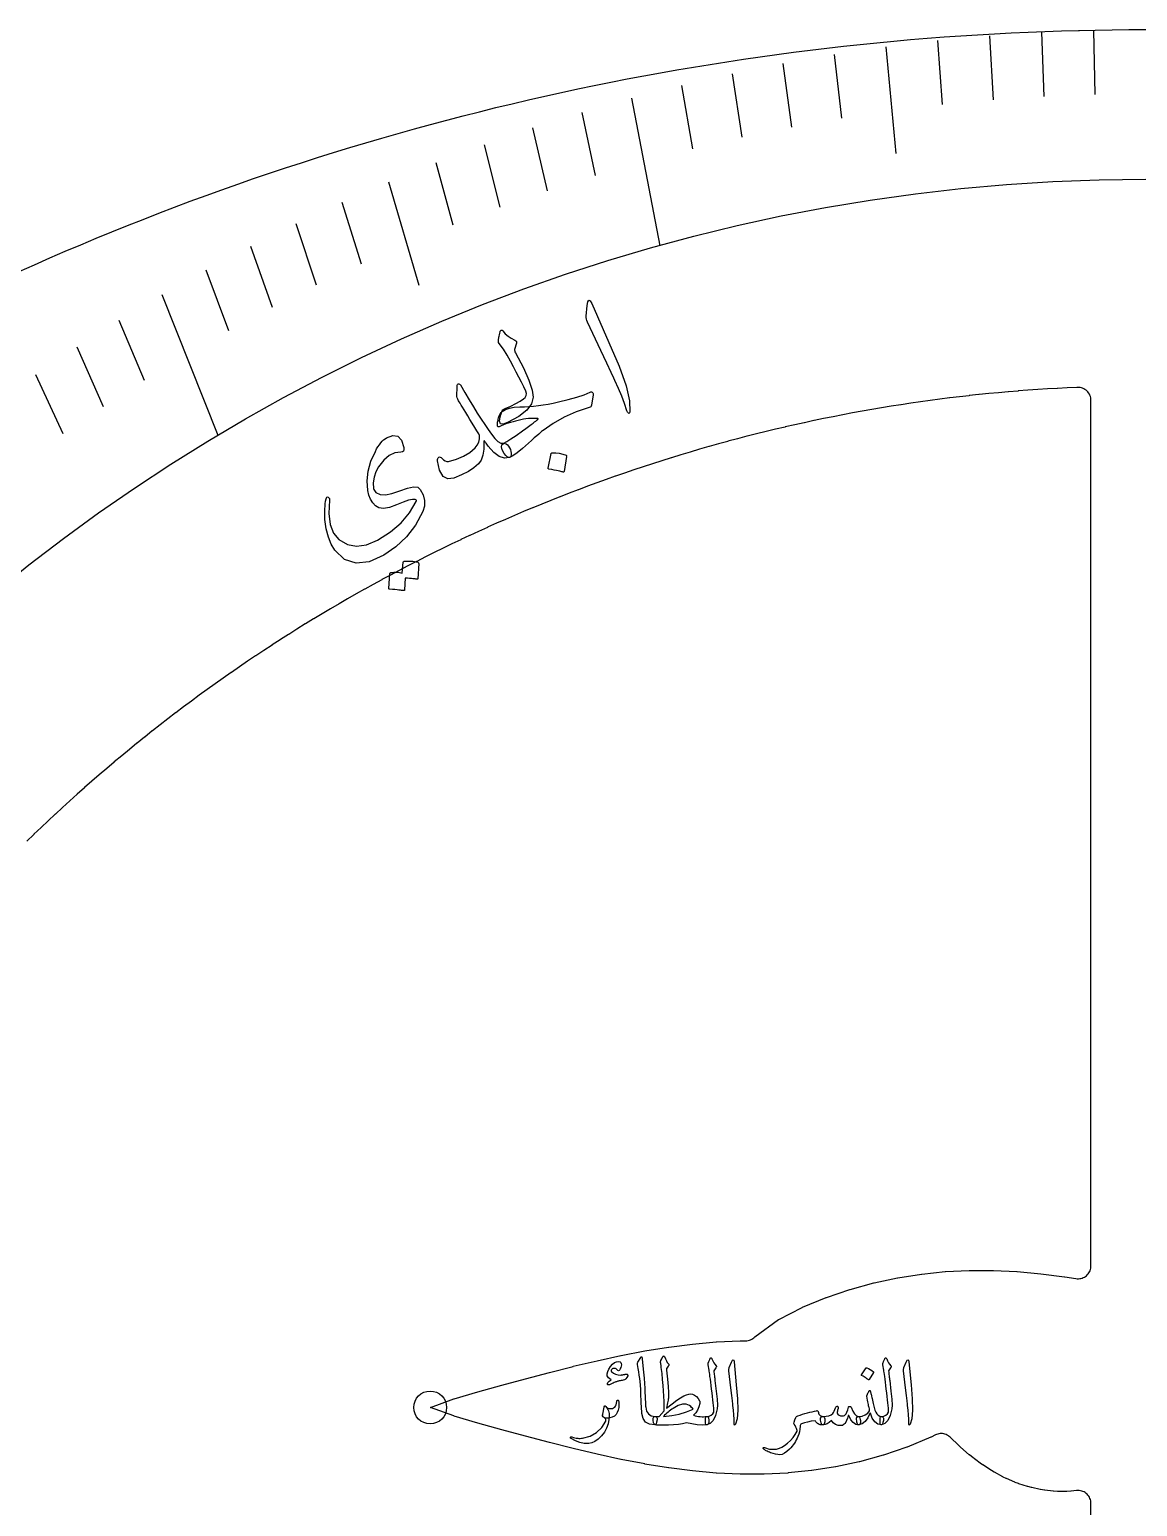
# Model space of a CAD drawing. Header units: millimetres. Extents: x -53 to 53, y -53 to 53.
# Drawn here: x -21.61 to -0.16, y 24.49 to 53.1 of the extents above; entities that cross this region are included whole.
import ezdxf

# ---------------------------------------------------------------- set-up
doc = ezdxf.new("R2010")
doc.units = ezdxf.units.MM
for name, color, linetype in [('CUT_INNER', 6, 'Continuous'), ('CUT_OUTER', 1, 'Continuous'), ('ENGRAVE', 7, 'Continuous'), ('ENGRAVE_FINE', 8, 'Continuous'), ('TEXT', 5, 'Continuous')]:
    doc.layers.add(name, color=color, linetype=linetype)

msp = doc.modelspace()

# ---------------------------------------------------------------- linework, layer by layer
at = {"layer": 'CUT_INNER'}
msp.add_lwpolyline([(-1.062, 17.1817), (-1.062, 24.5509), (-1.0632, 24.5756), (-1.0669, 24.6), (-1.0729, 24.6239), (-1.0812, 24.6471), (-1.0919, 24.6694), (-1.1046, 24.6905), (-1.1194, 24.7103), (-1.136, 24.7285), (-1.1544, 24.745), (-1.1743, 24.7596), (-1.1955, 24.7721), (-1.2179, 24.7825), (-1.2412, 24.7907), (-1.2652, 24.7965), (-1.2896, 24.7999), (-1.3143, 24.8009), (-1.3389, 24.7995), (-1.444, 24.7881), (-1.4508, 24.7876), (-1.5297, 24.7833), (-1.5364, 24.7831), (-1.7, 24.7831), (-1.7067, 24.7833), (-1.7857, 24.7876), (-1.7924, 24.7881), (-1.9561, 24.8058), (-1.9626, 24.8067), (-2.0389, 24.819), (-2.0453, 24.8202), (-2.2094, 24.8557), (-2.2155, 24.8572), (-2.2869, 24.8765), (-2.2929, 24.8783), (-2.4574, 24.9316), (-2.463, 24.9336), (-2.5279, 24.9581), (-2.5334, 24.9603), (-2.6985, 25.0318), (-2.7035, 25.034), (-2.7612, 25.0621), (-2.766, 25.0646), (-2.9318, 25.1542), (-2.9361, 25.1566), (-2.9865, 25.1866), (-2.9908, 25.1892), (-3.1571, 25.2972), (-3.1609, 25.2997), (-3.2044, 25.3302), (-3.208, 25.3329), (-3.3749, 25.4592), (-3.3781, 25.4618), (-3.4153, 25.4919), (-3.4185, 25.4945), (-3.5859, 25.6394), (-3.5886, 25.6418), (-3.6203, 25.6709), (-3.623, 25.6734), (-3.7863, 25.8324), (-3.8042, 25.8483), (-3.8235, 25.8623), (-3.8441, 25.8744), (-3.8657, 25.8845), (-3.8882, 25.8926), (-3.9113, 25.8984), (-3.9349, 25.902), (-3.9588, 25.9033), (-3.9826, 25.9023), (-4.0063, 25.8991), (-4.0295, 25.8937), (-4.0521, 25.886), (-4.0739, 25.8762), (-4.1556, 25.8348), (-4.1644, 25.8307), (-4.6179, 25.643), (-4.6255, 25.6402), (-5.0799, 25.4856), (-5.087, 25.4834), (-5.5417, 25.3583), (-5.5486, 25.3566), (-6.0034, 25.2592), (-6.0103, 25.258), (-6.4653, 25.1869), (-6.472, 25.186), (-6.9271, 25.1401), (-6.9336, 25.1396), (-7.389, 25.1174), (-7.3952, 25.1173), (-7.8509, 25.1176), (-7.8567, 25.1178), (-8.3129, 25.1391), (-8.3182, 25.1395), (-8.7749, 25.1803), (-8.7797, 25.1808), (-9.237, 25.2391), (-9.2411, 25.2397), (-9.699, 25.3138), (-9.7025, 25.3144), (-10.161, 25.4021), (-10.164, 25.4027), (-10.6231, 25.5021), (-10.6254, 25.5026), (-11.0851, 25.6115), (-11.0869, 25.612), (-11.5471, 25.7284), (-11.5484, 25.7288), (-12.0085, 25.8507), (-12.4704, 25.9773), (-12.9323, 26.1073), (-12.9336, 26.1077), (-13.3911, 26.2417), (-13.3982, 26.244), (-13.8504, 26.4065), (-13.8556, 26.4087), (-13.8504, 26.4109), (-13.3982, 26.5734), (-13.3911, 26.5757), (-12.9336, 26.7097), (-12.9323, 26.7101), (-12.4721, 26.8397), (-12.0105, 26.9662), (-11.5484, 27.0887), (-11.5471, 27.089), (-11.0869, 27.2054), (-11.0851, 27.2059), (-10.6254, 27.3148), (-10.6231, 27.3153), (-10.164, 27.4147), (-10.161, 27.4153), (-9.7025, 27.503), (-9.699, 27.5036), (-9.2411, 27.5777), (-9.237, 27.5783), (-8.7797, 27.6366), (-8.7749, 27.6372), (-8.3182, 27.6779), (-8.3129, 27.6783), (-7.8567, 27.6996), (-7.8509, 27.6998), (-7.7471, 27.6998), (-7.7226, 27.7011), (-7.6984, 27.7047), (-7.6746, 27.7106), (-7.6516, 27.7189), (-7.6295, 27.7293), (-7.6084, 27.7419), (-7.5888, 27.7565), (-7.5739, 27.77), (-7.5674, 27.7752), (-7.1148, 28.1102), (-7.1105, 28.1132), (-7.106, 28.1157), (-6.6532, 28.3455), (-6.6444, 28.3496), (-6.1909, 28.5372), (-6.1834, 28.5401), (-5.7289, 28.6947), (-5.7218, 28.6969), (-5.2671, 28.822), (-5.2602, 28.8237), (-4.8054, 28.9211), (-4.7985, 28.9223), (-4.3436, 28.9934), (-4.3368, 28.9942), (-3.8817, 29.0402), (-3.8752, 29.0407), (-3.4198, 29.0629), (-3.4136, 29.063), (-2.9579, 29.0626), (-2.9521, 29.0625), (-2.4959, 29.0411), (-2.4906, 29.0408), (-2.0339, 29), (-2.0292, 28.9995), (-1.5718, 28.9412), (-1.5677, 28.9406), (-1.3519, 28.9057), (-1.328, 28.903), (-1.304, 28.9026), (-1.28, 28.9045), (-1.2564, 28.9087), (-1.2332, 28.9152), (-1.2108, 28.9239), (-1.1893, 28.9346), (-1.169, 28.9474), (-1.1499, 28.9621), (-1.1324, 28.9786), (-1.1165, 28.9966), (-1.1025, 29.0161), (-1.0904, 29.0368), (-1.0803, 29.0587), (-1.0723, 29.0813), (-1.0666, 29.1047), (-1.0632, 29.1285), (-1.062, 29.1525), (-1.062, 45.919), (-1.0633, 45.9441), (-1.067, 45.969), (-1.0733, 45.9933), (-1.082, 46.017), (-1.093, 46.0396), (-1.1062, 46.061), (-1.1215, 46.0809), (-1.1388, 46.0993), (-1.1578, 46.1158), (-1.1783, 46.1303), (-1.2002, 46.1426), (-1.2233, 46.1527), (-1.2472, 46.1605), (-1.2718, 46.1657), (-1.2968, 46.1685), (-1.322, 46.1688), (-1.3313, 46.1684), (-1.3329, 46.1684), (-1.5215, 46.1597), (-1.523, 46.1596), (-1.7116, 46.1497), (-1.7131, 46.1497), (-1.9016, 46.1387), (-1.9031, 46.1386), (-2.0916, 46.1264), (-2.0931, 46.1263), (-2.2815, 46.113), (-2.283, 46.1129), (-2.4713, 46.0984), (-2.4728, 46.0983), (-2.661, 46.0827), (-2.6625, 46.0825), (-2.8506, 46.0658), (-2.8521, 46.0656), (-3.0401, 46.0477), (-3.0416, 46.0475), (-3.2294, 46.0285), (-3.231, 46.0283), (-3.4187, 46.0081), (-3.4202, 46.0079), (-3.6078, 45.9865), (-3.6094, 45.9863), (-3.7968, 45.9638), (-3.7983, 45.9636), (-3.9857, 45.9399), (-3.9872, 45.9397), (-4.1744, 45.9149), (-4.1759, 45.9147), (-4.3629, 45.8887), (-4.3644, 45.8885), (-4.5513, 45.8613), (-4.5528, 45.8611), (-4.7395, 45.8328), (-4.741, 45.8326), (-4.9276, 45.8032), (-4.9291, 45.8029), (-5.1154, 45.7724), (-5.1169, 45.7721), (-5.3031, 45.7404), (-5.3046, 45.7401), (-5.4905, 45.7073), (-5.492, 45.707), (-5.6778, 45.673), (-5.6793, 45.6727), (-5.8648, 45.6376), (-5.8663, 45.6373), (-6.0516, 45.601), (-6.0531, 45.6007), (-6.2382, 45.5633), (-6.2397, 45.563), (-6.4245, 45.5245), (-6.426, 45.5242), (-6.6106, 45.4845), (-6.6121, 45.4842), (-6.7965, 45.4434), (-6.798, 45.443), (-6.9821, 45.4011), (-6.9836, 45.4007), (-7.1674, 45.3577), (-7.1689, 45.3573), (-7.3525, 45.3131), (-7.354, 45.3128), (-7.5373, 45.2675), (-7.5388, 45.2671), (-7.7218, 45.2206), (-7.7233, 45.2203), (-7.906, 45.1727), (-7.9075, 45.1723), (-8.09, 45.1236), (-8.0914, 45.1232), (-8.2736, 45.0734), (-8.2751, 45.073), (-8.4569, 45.0221), (-8.4584, 45.0217), (-8.6399, 44.9696), (-8.6413, 44.9692), (-8.8225, 44.9161), (-8.824, 44.9156), (-9.0049, 44.8614), (-9.0063, 44.8609), (-9.1869, 44.8056), (-9.1883, 44.8051), (-9.3685, 44.7486), (-9.37, 44.7482), (-9.5498, 44.6906), (-9.5513, 44.6901), (-9.7307, 44.6314), (-9.7322, 44.631), (-9.9113, 44.5712), (-9.9127, 44.5707), (-10.0915, 44.5098), (-10.0929, 44.5093), (-10.2713, 44.4473), (-10.2727, 44.4468), (-10.4507, 44.3838), (-10.4522, 44.3832), (-10.6298, 44.3191), (-10.6312, 44.3186), (-10.8084, 44.2533), (-10.8098, 44.2528), (-10.9866, 44.1864), (-10.9881, 44.1859), (-11.1644, 44.1185), (-11.1659, 44.1179), (-11.3418, 44.0494), (-11.3432, 44.0489), (-11.5188, 43.9793), (-11.5202, 43.9787), (-11.6953, 43.9081), (-11.6967, 43.9075), (-11.8714, 43.8358), (-11.8728, 43.8352), (-12.0471, 43.7624), (-12.0485, 43.7618), (-12.2222, 43.6879), (-12.2237, 43.6873), (-12.397, 43.6124), (-12.3984, 43.6118), (-12.5712, 43.5358), (-12.5726, 43.5352), (-12.745, 43.4581), (-12.7464, 43.4575), (-12.9183, 43.3794), (-12.9197, 43.3788), (-13.0912, 43.2996), (-13.0926, 43.299), (-13.2635, 43.2188), (-13.2649, 43.2181), (-13.4353, 43.1368), (-13.4367, 43.1362), (-13.6066, 43.0539), (-13.608, 43.0532), (-13.7775, 42.9699), (-13.7788, 42.9692), (-13.9478, 42.8848), (-13.9491, 42.8841), (-14.1175, 42.7987), (-14.1189, 42.798), (-14.2868, 42.7116), (-14.2881, 42.7109), (-14.4555, 42.6234), (-14.4568, 42.6227), (-14.6236, 42.5342), (-14.625, 42.5334), (-14.7912, 42.4439), (-14.7926, 42.4432), (-14.9583, 42.3526), (-14.9596, 42.3519), (-15.1248, 42.2604), (-15.1261, 42.2596), (-15.2907, 42.167), (-15.292, 42.1663), (-15.456, 42.0727), (-15.4573, 42.0719), (-15.6208, 41.9774), (-15.6221, 41.9766), (-15.7849, 41.881), (-15.7863, 41.8802), (-15.9485, 41.7837), (-15.9498, 41.7829), (-16.1115, 41.6853), (-16.1128, 41.6845), (-16.2739, 41.5859), (-16.2752, 41.5851), (-16.4356, 41.4856), (-16.4369, 41.4848), (-16.5968, 41.3842), (-16.5981, 41.3834), (-16.7573, 41.2819), (-16.7586, 41.2811), (-16.9172, 41.1786), (-16.9184, 41.1778), (-17.0764, 41.0743), (-17.0777, 41.0735), (-17.235, 40.969), (-17.2363, 40.9682), (-17.393, 40.8628), (-17.3942, 40.862), (-17.5503, 40.7556), (-17.5515, 40.7547), (-17.7069, 40.6474), (-17.7082, 40.6466), (-17.8629, 40.5383), (-17.8641, 40.5374), (-18.0182, 40.4282), (-18.0194, 40.4273), (-18.1728, 40.3172), (-18.174, 40.3163), (-18.3267, 40.2052), (-18.328, 40.2043), (-18.48, 40.0923), (-18.4812, 40.0914), (-18.6325, 39.9784), (-18.6337, 39.9775), (-18.7844, 39.8636), (-18.7856, 39.8627), (-18.9355, 39.7479), (-18.9367, 39.747), (-19.0859, 39.6313), (-19.0871, 39.6303), (-19.2356, 39.5137), (-19.2368, 39.5127), (-19.3846, 39.3952), (-19.3858, 39.3943), (-19.5329, 39.2758), (-19.5341, 39.2749), (-19.6804, 39.1555), (-19.6816, 39.1545), (-19.8272, 39.0343), (-19.8284, 39.0333), (-19.9732, 38.9122), (-19.9744, 38.9112), (-20.1185, 38.7892), (-20.1197, 38.7882), (-20.263, 38.6653), (-20.2642, 38.6643), (-20.4068, 38.5405), (-20.4079, 38.5395), (-20.5498, 38.4149), (-20.5509, 38.4139), (-20.692, 38.2884), (-20.6931, 38.2873), (-20.8334, 38.161), (-20.8346, 38.1599), (-20.9741, 38.0327), (-20.9752, 38.0317), (-21.114, 37.9036), (-21.1151, 37.9025), (-21.253, 37.7736), (-21.2541, 37.7725), (-21.3913, 37.6428), (-21.3924, 37.6417), (-21.5288, 37.5111), (-21.5299, 37.51), (-21.6654, 37.3786)], dxfattribs=at)
at = {"layer": 'CUT_OUTER'}
msp.add_lwpolyline([(-21.8165, 48.4113), (-21.519, 48.5442), (-21.2207, 48.6754), (-20.9217, 48.8046), (-20.6218, 48.9321), (-20.3212, 49.0577), (-20.0198, 49.1815), (-19.7177, 49.3034), (-19.4148, 49.4234), (-19.1111, 49.5416), (-18.8068, 49.658), (-18.5017, 49.7724), (-18.196, 49.885), (-17.8896, 49.9957), (-17.5825, 50.1046), (-17.2747, 50.2115), (-16.9663, 50.3165), (-16.6572, 50.4197), (-16.3475, 50.521), (-16.0372, 50.6203), (-15.7263, 50.7178), (-15.4148, 50.8133), (-15.1028, 50.9069), (-14.7901, 50.9986), (-14.4769, 51.0884), (-14.1632, 51.1763), (-13.8489, 51.2622), (-13.5341, 51.3463), (-13.2188, 51.4283), (-12.903, 51.5085), (-12.5867, 51.5867), (-12.2699, 51.6629), (-11.9527, 51.7372), (-11.635, 51.8096), (-11.3169, 51.88), (-10.9984, 51.9485), (-10.6794, 52.015), (-10.36, 52.0795), (-10.0403, 52.1421), (-9.7202, 52.2028), (-9.3997, 52.2614), (-9.0788, 52.3181), (-8.7576, 52.3728), (-8.4361, 52.4256), (-8.1143, 52.4764), (-7.7921, 52.5252), (-7.4697, 52.572), (-7.147, 52.6168), (-6.824, 52.6597), (-6.5008, 52.7006), (-6.1773, 52.7395), (-5.8536, 52.7764), (-5.5296, 52.8113), (-5.2055, 52.8442), (-4.8811, 52.8752), (-4.5566, 52.9041), (-4.2319, 52.9311), (-3.907, 52.9561), (-3.582, 52.979), (-3.2569, 53), (-2.9316, 53.019), (-2.6063, 53.036), (-2.2808, 53.051), (-1.9552, 53.064), (-1.6296, 53.075), (-1.3039, 53.084), (-1.2849, 53.0844), (-0.9774, 53.091), (-0.6516, 53.096), (-0.3258, 53.099), (0, 53.1)], dxfattribs=at)
at = {"layer": 'ENGRAVE'}
for points in [[(-9.9601, 51.7688), (-9.4106, 48.9129)], [(-19.0502, 47.9684), (-17.9672, 45.2415)]]:
    msp.add_lwpolyline(points, dxfattribs=at)
for centre, radius in [((0, 15.1737), 35.0271), ((-13.8564, 26.4087), 0.3186)]:
    msp.add_circle(centre, radius, dxfattribs=at)
at = {"layer": 'ENGRAVE_FINE'}
for points in [[(-3.0295, 52.9788), (-2.9586, 51.738)], [(-2.0212, 53.0461), (-1.9739, 51.8043)], [(-1.0111, 53.0865), (-0.9874, 51.8442)], [(-5.0369, 52.764), (-4.84, 50.7009)], [(-4.0351, 52.8847), (-3.9405, 51.6452)], [(-7.0261, 52.4435), (-6.8608, 51.2102)], [(-6.0342, 52.6169), (-5.8925, 51.3811)], [(-8.0116, 52.2442), (-7.8229, 51.0136)], [(-8.9899, 52.0191), (-8.7778, 50.7918)], [(-10.9215, 51.4935), (-10.6628, 50.2736)], [(-11.8732, 51.1936), (-11.5913, 49.978)], [(-12.8144, 50.8696), (-12.5094, 49.6587)], [(-13.7445, 50.5219), (-13.4164, 49.316)], [(-14.6626, 50.151), (-14.0775, 48.15)], [(-15.568, 49.7575), (-15.1942, 48.5628)], [(-16.4601, 49.3419), (-16.0636, 48.1534)], [(-17.3383, 48.9048), (-16.9192, 47.7227)], [(-18.2018, 48.4468), (-17.7603, 47.2716)], [(-19.8828, 47.4704), (-19.3967, 46.3099)], [(-20.6992, 46.9534), (-20.1911, 45.8008)], [(-21.4989, 46.418), (-20.9689, 45.2736)]]:
    msp.add_lwpolyline(points, dxfattribs=at)
at = {"layer": 'TEXT'}
for points in [[(-10.8146, 47.757), (-10.8022, 47.8262), (-10.7834, 47.8553), (-10.7582, 47.8443), (-10.7268, 47.7931), (-10.3964, 47.0402), (-10.1967, 46.577), (-10.0631, 46.1985), (-9.9942, 45.9052), (-9.9893, 45.6973), (-9.9946, 45.6785), (-10.001, 45.6672), (-10.0086, 45.6633), (-10.0173, 45.6671), (-10.0258, 45.6746), (-10.0337, 45.6854), (-10.0409, 45.6995), (-10.0475, 45.7169), (-10.0927, 45.8543), (-10.147, 45.998), (-10.2104, 46.1479), (-10.283, 46.304), (-10.3011, 46.345), (-10.3516, 46.4555), (-10.4344, 46.6352), (-10.55, 46.8841), (-10.8134, 47.4335), (-10.8252, 47.4634), (-10.833, 47.4921), (-10.8367, 47.5195), (-10.8362, 47.5456)], [(-12.0033, 46.0944), (-12.0451, 46.1812), (-12.0901, 46.2721), (-12.1384, 46.3671), (-12.19, 46.4662), (-12.2452, 46.5697), (-12.3044, 46.6779), (-12.3677, 46.7908), (-12.435, 46.9084), (-12.524, 47.0206), (-12.531, 47.0371), (-12.5352, 47.0538), (-12.5367, 47.0708), (-12.5354, 47.0879), (-12.5342, 47.0969), (-12.532, 47.109), (-12.5288, 47.1241), (-12.5248, 47.1423), (-12.5201, 47.1636), (-12.515, 47.1882), (-12.5095, 47.2161), (-12.5037, 47.2473), (-12.5013, 47.2577), (-12.4968, 47.2661), (-12.4902, 47.2727), (-12.4815, 47.2775), (-12.4733, 47.2789), (-12.4651, 47.2767), (-12.457, 47.2709), (-12.4488, 47.2615), (-12.4026, 47.2089), (-12.3482, 47.1617), (-12.2856, 47.1198), (-12.215, 47.0831), (-12.1966, 47.0723), (-12.186, 47.0585), (-12.1831, 47.0417), (-12.1879, 47.022), (-12.2213, 46.9054), (-12.2225, 46.8922), (-12.2203, 46.8763), (-12.2147, 46.8576), (-12.2058, 46.8362), (-12.0526, 46.5449), (-11.9445, 46.3051), (-11.881, 46.117), (-11.8616, 45.9809), (-11.8942, 45.8517), (-11.9881, 45.7265), (-12.143, 45.6049), (-12.3586, 45.4857), (-12.4444, 45.456), (-12.4965, 45.4652), (-12.5151, 45.5136), (-12.4999, 45.6011), (-12.496, 45.6134), (-12.4922, 45.6255), (-12.4885, 45.6373), (-12.485, 45.6488), (-12.4815, 45.66), (-12.4781, 45.671), (-12.4749, 45.6816), (-12.4718, 45.6921), (-12.4623, 45.7133), (-12.4479, 45.7316), (-12.4286, 45.7468), (-12.4045, 45.7591), (-12.2938, 45.8078), (-12.1978, 45.8547), (-12.1164, 45.9), (-12.0498, 45.9436), (-12.0147, 45.9751), (-11.9953, 46.0106), (-11.9915, 46.0504), (-12.0033, 46.0944)], [(-12.4348, 45.0859), (-12.4082, 45.0843), (-12.3836, 45.0746), (-12.3611, 45.0568), (-12.3406, 45.0309), (-12.3201, 44.997), (-12.3044, 44.9628), (-12.2935, 44.9284), (-12.2875, 44.8939), (-12.2867, 44.8625), (-12.2918, 44.8378), (-12.3027, 44.8198), (-12.3195, 44.8083), (-12.4207, 44.7961), (-12.5229, 44.829), (-12.6263, 44.9069), (-12.731, 45.03), (-12.7472, 45.0521), (-12.7612, 45.0712), (-12.7731, 45.0873), (-12.7828, 45.1005), (-12.7903, 45.1108), (-12.7957, 45.1182), (-12.799, 45.1226), (-12.8, 45.124), (-12.8085, 45.1311), (-12.8141, 45.1316), (-12.817, 45.1256), (-12.8171, 45.1131), (-12.8184, 44.9731), (-12.8362, 44.8558), (-12.8707, 44.7612), (-12.9219, 44.6892), (-13.0082, 44.6129), (-13.1168, 44.5409), (-13.2478, 44.4729), (-13.4012, 44.4086), (-13.5167, 44.3938), (-13.6073, 44.445), (-13.6731, 44.5624), (-13.7135, 44.7464), (-13.7143, 44.7704), (-13.7107, 44.79), (-13.7028, 44.8052), (-13.6906, 44.8159), (-13.676, 44.8211), (-13.661, 44.8194), (-13.6457, 44.8111), (-13.63, 44.796), (-13.5967, 44.7638), (-13.5643, 44.7426), (-13.5329, 44.7324), (-13.5025, 44.7332), (-13.3496, 44.776), (-13.2126, 44.8347), (-13.0914, 44.9094), (-12.9856, 45.0004), (-12.9446, 45.0514), (-12.9173, 45.1082), (-12.9037, 45.1709), (-12.9039, 45.2395), (-12.9172, 45.2662), (-12.9523, 45.3268), (-13.0093, 45.4212), (-13.0883, 45.5492), (-13.1301, 45.6179), (-13.1677, 45.68), (-13.2011, 45.7355), (-13.2304, 45.7844), (-13.2554, 45.8262), (-13.2763, 45.8605), (-13.293, 45.8873), (-13.3055, 45.9065), (-13.3222, 45.9371), (-13.3337, 45.9653), (-13.3401, 45.9912), (-13.3412, 46.0148), (-13.3399, 46.0453), (-13.3386, 46.0737), (-13.3373, 46.1001), (-13.3361, 46.1244), (-13.3351, 46.1465), (-13.3345, 46.1664), (-13.3344, 46.1841), (-13.3347, 46.1995), (-13.3337, 46.2125), (-13.3296, 46.2226), (-13.3224, 46.23), (-13.3122, 46.2346), (-13.2991, 46.2352), (-13.2878, 46.2323), (-13.2782, 46.226), (-13.2705, 46.2161), (-13.1841, 46.0672), (-13.1009, 45.9267), (-13.0207, 45.7946), (-12.9437, 45.671), (-12.8699, 45.5557), (-12.7996, 45.4486), (-12.7328, 45.3498), (-12.6694, 45.2593), (-12.6044, 45.1772), (-12.5437, 45.121), (-12.4872, 45.0905), (-12.4348, 45.0859)], [(-12.1197, 45.7904), (-12.0335, 45.7917), (-11.9452, 45.7962), (-11.8547, 45.8041), (-11.7619, 45.8152), (-11.6673, 45.8293), (-11.5711, 45.8458), (-11.4733, 45.865), (-11.3739, 45.8866), (-11.1833, 45.9318), (-11.0169, 45.9783), (-10.8747, 46.0264), (-10.7566, 46.0763), (-10.7436, 46.0809), (-10.7318, 46.0814), (-10.7214, 46.078), (-10.7122, 46.0706), (-10.7049, 46.0605), (-10.7003, 46.0491), (-10.6983, 46.0363), (-10.6989, 46.0221), (-10.7348, 45.8221), (-10.7393, 45.8055), (-10.7482, 45.7927), (-10.7615, 45.7836), (-10.7791, 45.7783), (-11.0297, 45.6937), (-11.2619, 45.5915), (-11.4753, 45.4718), (-11.6697, 45.3353), (-11.6804, 45.3275), (-11.6982, 45.313), (-11.7233, 45.292), (-11.7554, 45.2644), (-11.7946, 45.23), (-11.8409, 45.1891), (-11.8942, 45.1414), (-11.9544, 45.0869), (-12.0714, 44.9832), (-12.1711, 44.902), (-12.2536, 44.8437), (-12.3195, 44.8083), (-12.3396, 44.8076), (-12.3637, 44.8206), (-12.3917, 44.8474), (-12.4237, 44.8878), (-12.4622, 44.9591), (-12.4765, 45.0161), (-12.4663, 45.0588), (-12.4318, 45.0871), (-12.3742, 45.1182), (-12.2947, 45.169), (-12.193, 45.2393), (-12.069, 45.3289), (-12.0064, 45.3742), (-11.9515, 45.4138), (-11.9043, 45.4478), (-11.8649, 45.4762), (-11.8335, 45.4989), (-11.8104, 45.5158), (-11.7955, 45.5271), (-11.7888, 45.5327), (-11.7865, 45.5353), (-11.7845, 45.5375), (-11.7828, 45.5394), (-11.7814, 45.541), (-11.7801, 45.5423), (-11.7787, 45.5434), (-11.7773, 45.5443), (-11.7758, 45.545), (-11.7681, 45.5533), (-11.7662, 45.5594), (-11.7701, 45.5633), (-11.7799, 45.5648), (-11.8214, 45.5677), (-11.8643, 45.5683), (-11.9087, 45.5668), (-11.9544, 45.563), (-12.0017, 45.5573), (-12.0505, 45.5498), (-12.1009, 45.5404), (-12.1528, 45.5292), (-12.2034, 45.5172), (-12.253, 45.5042), (-12.3014, 45.4902), (-12.3489, 45.4752), (-12.3948, 45.4592), (-12.4387, 45.4421), (-12.4805, 45.424), (-12.5204, 45.4048), (-12.5316, 45.4017), (-12.5404, 45.4028), (-12.5468, 45.408), (-12.5509, 45.4174), (-12.5527, 45.4364), (-12.5531, 45.4554), (-12.5522, 45.4745), (-12.55, 45.4937), (-12.5468, 45.5134), (-12.5429, 45.5337), (-12.5385, 45.5548), (-12.5334, 45.5765), (-12.5201, 45.6192), (-12.5037, 45.6546), (-12.4843, 45.6826), (-12.4618, 45.7033), (-12.3984, 45.7395), (-12.3202, 45.7662), (-12.2273, 45.7832), (-12.1197, 45.7904)], [(-14.4244, 44.9157), (-14.5385, 44.9003), (-14.6486, 44.8478), (-14.7545, 44.7582), (-14.8556, 44.6316), (-14.9095, 44.5318), (-14.9435, 44.4278), (-14.9575, 44.3198), (-14.9518, 44.2077), (-14.9465, 44.1874), (-14.9371, 44.1683), (-14.9236, 44.1503), (-14.9061, 44.1335), (-14.8266, 44.0941), (-14.7235, 44.0863), (-14.5967, 44.1099), (-14.4459, 44.1644), (-14.2977, 44.219), (-14.1818, 44.2416), (-14.0986, 44.2326), (-14.048, 44.1924), (-13.9921, 44.084), (-13.9659, 43.9761), (-13.9693, 43.8686), (-14.0019, 43.7616), (-14.143, 43.5025), (-14.3151, 43.2757), (-14.5191, 43.0803), (-14.7555, 42.9156), (-15.041, 42.7875), (-15.293, 42.7605), (-15.5133, 42.8356), (-15.7022, 43.0139), (-15.773, 43.1302), (-15.8287, 43.2684), (-15.8692, 43.4287), (-15.8939, 43.6111), (-15.8965, 43.6641), (-15.8976, 43.7161), (-15.8974, 43.7669), (-15.8957, 43.8165), (-15.8925, 43.8653), (-15.8877, 43.9135), (-15.8813, 43.9612), (-15.8733, 44.0083), (-15.8668, 44.0295), (-15.8573, 44.0419), (-15.8448, 44.0454), (-15.8294, 44.04), (-15.8168, 44.0297), (-15.8083, 44.0173), (-15.8039, 44.0026), (-15.8034, 43.9857), (-15.8171, 43.7255), (-15.7909, 43.5117), (-15.7263, 43.3441), (-15.624, 43.2223), (-15.4602, 43.1251), (-15.2813, 43.0911), (-15.0868, 43.1198), (-14.8759, 43.2109), (-14.6272, 43.3685), (-14.4202, 43.5445), (-14.2544, 43.7399), (-14.1297, 43.9556), (-14.1237, 43.9716), (-14.1246, 43.9842), (-14.1325, 43.9933), (-14.1474, 43.9991), (-14.1965, 43.9991), (-14.2733, 43.9817), (-14.3775, 43.9466), (-14.5091, 43.8935), (-14.6456, 43.8443), (-14.7589, 43.8242), (-14.8492, 43.8335), (-14.9165, 43.8724), (-14.9693, 43.9318), (-15.0114, 44.001), (-15.0427, 44.08), (-15.0631, 44.1689), (-15.0767, 44.3573), (-15.0573, 44.5469), (-15.0045, 44.7376), (-14.9181, 44.9292), (-14.8932, 44.9767), (-14.8674, 45.0199), (-14.8409, 45.0587), (-14.8135, 45.0932), (-14.7857, 45.1235), (-14.7577, 45.1497), (-14.7296, 45.1716), (-14.7013, 45.1895), (-14.5791, 45.2358), (-14.4831, 45.2203), (-14.4135, 45.1433), (-14.37, 45.005), (-14.3673, 44.9635), (-14.3755, 44.9347), (-14.3945, 44.9188), (-14.4244, 44.9157)], [(-11.5137, 44.8871), (-11.5114, 44.8924), (-11.507, 44.8968), (-11.5005, 44.9003), (-11.4918, 44.9027), (-11.4234, 44.9009), (-11.3563, 44.8922), (-11.2906, 44.8765), (-11.2264, 44.854), (-11.2193, 44.8496), (-11.2149, 44.8441), (-11.2131, 44.8376), (-11.2139, 44.8302), (-11.2652, 44.539), (-11.2683, 44.5313), (-11.2745, 44.5274), (-11.2838, 44.5271), (-11.2964, 44.5306), (-11.3072, 44.5336), (-11.3241, 44.5378), (-11.3471, 44.5433), (-11.3762, 44.5499), (-11.4117, 44.5576), (-11.4541, 44.5662), (-11.5034, 44.5757), (-11.5596, 44.5859), (-11.5675, 44.5882), (-11.5723, 44.5917), (-11.5741, 44.5964), (-11.573, 44.6022)], [(-14.3784, 42.7819), (-14.3768, 42.7874), (-14.373, 42.7922), (-14.3671, 42.7963), (-14.3589, 42.7996), (-14.3255, 42.803), (-14.2923, 42.8049), (-14.2595, 42.8052), (-14.227, 42.8038), (-14.1946, 42.8008), (-14.1619, 42.796), (-14.1291, 42.7894), (-14.096, 42.7809), (-14.0885, 42.7771), (-14.0832, 42.7715), (-14.0802, 42.7644), (-14.0795, 42.7556), (-14.098, 42.4607), (-14.1001, 42.4559), (-14.1055, 42.4531), (-14.1142, 42.4524), (-14.1261, 42.4537), (-14.1351, 42.456), (-14.1489, 42.4584), (-14.1676, 42.4608), (-14.1912, 42.4632), (-14.22, 42.4658), (-14.2542, 42.4685), (-14.2939, 42.4715), (-14.339, 42.4745), (-14.3525, 42.2446), (-14.3545, 42.2367), (-14.36, 42.2321), (-14.3691, 42.2308), (-14.3817, 42.2329), (-14.3926, 42.2346), (-14.4096, 42.237), (-14.4326, 42.2398), (-14.4617, 42.2432), (-14.4973, 42.2469), (-14.5396, 42.2508), (-14.5887, 42.2547), (-14.6446, 42.2587), (-14.6513, 42.2607), (-14.6556, 42.2641), (-14.6575, 42.2688), (-14.6569, 42.2748), (-14.6361, 42.5628), (-14.6346, 42.5684), (-14.6308, 42.5732), (-14.6249, 42.5773), (-14.6169, 42.5807), (-14.5892, 42.5852), (-14.5615, 42.5879), (-14.5338, 42.589), (-14.5061, 42.5884), (-14.4786, 42.5863), (-14.4513, 42.5829), (-14.4243, 42.5782), (-14.3974, 42.5721)], [(-10.0946, 26.9432), (-10.1183, 26.9387), (-10.1403, 26.9345), (-10.1606, 26.9306), (-10.1792, 26.9268), (-10.1959, 26.9232), (-10.2107, 26.9195), (-10.2236, 26.9159), (-10.2346, 26.9123), (-10.2457, 26.9081), (-10.2591, 26.9029), (-10.2748, 26.8968), (-10.2928, 26.8895), (-10.313, 26.8812), (-10.3355, 26.8716), (-10.3603, 26.8607), (-10.3873, 26.8486), (-10.3983, 26.845), (-10.4078, 26.845), (-10.4156, 26.8486), (-10.4219, 26.8559), (-10.4256, 26.8737), (-10.415, 26.8945), (-10.3902, 26.9183), (-10.351, 26.945), (-10.3809, 26.962), (-10.4037, 26.9804), (-10.4191, 27.0002), (-10.4273, 27.0213), (-10.4289, 27.0612), (-10.4191, 27.1045), (-10.398, 27.1512), (-10.3655, 27.2013), (-10.3268, 27.2462), (-10.2869, 27.2772), (-10.2459, 27.2944), (-10.2037, 27.2977), (-10.1802, 27.2917), (-10.1642, 27.2795), (-10.1556, 27.2608), (-10.1546, 27.2358), (-10.1587, 27.2088), (-10.1655, 27.184), (-10.1751, 27.1615), (-10.1873, 27.1413), (-10.1996, 27.1271), (-10.211, 27.1209), (-10.2214, 27.1226), (-10.231, 27.1322), (-10.2419, 27.1467), (-10.2546, 27.1572), (-10.2691, 27.1639), (-10.2855, 27.1668), (-10.3027, 27.1668), (-10.3178, 27.1631), (-10.3308, 27.1559), (-10.3419, 27.1449), (-10.3499, 27.1318), (-10.3523, 27.1195), (-10.349, 27.1081), (-10.34, 27.0977), (-10.3064, 27.0728), (-10.2655, 27.0545), (-10.2173, 27.0428), (-10.1619, 27.0377), (-10.1571, 27.0379), (-10.1517, 27.0384), (-10.1457, 27.0392), (-10.1392, 27.0404), (-10.1321, 27.0418), (-10.1244, 27.0434), (-10.1162, 27.045), (-10.1074, 27.0468), (-10.0978, 27.0485), (-10.0892, 27.0502), (-10.0815, 27.0517), (-10.0746, 27.0531), (-10.0686, 27.0543), (-10.0633, 27.0552), (-10.0586, 27.0557), (-10.0546, 27.0559), (-10.0471, 27.0551), (-10.041, 27.0527), (-10.0362, 27.0487), (-10.0328, 27.0431), (-10.0307, 27.0378), (-10.0296, 27.0327), (-10.0298, 27.0278), (-10.031, 27.0232), (-10.0486, 26.9902), (-10.0651, 26.9659), (-10.0804, 26.9502), (-10.0946, 26.9432)], [(-9.7783, 27.3795), (-9.7748, 27.3849), (-9.7715, 27.3885), (-9.7684, 27.3904), (-9.7656, 27.3904), (-9.7613, 27.388), (-9.7574, 27.3808), (-9.754, 27.3689), (-9.751, 27.3522), (-9.7361, 27.2164), (-9.7238, 27.0909), (-9.7142, 26.9755), (-9.7074, 26.8704), (-9.703, 26.7806), (-9.699, 26.7), (-9.6953, 26.6288), (-9.692, 26.5669), (-9.6891, 26.5143), (-9.6867, 26.471), (-9.685, 26.437), (-9.6838, 26.4123), (-9.6677, 26.3385), (-9.632, 26.2842), (-9.5768, 26.2494), (-9.502, 26.2342), (-9.4812, 26.2287), (-9.4679, 26.216), (-9.4621, 26.196), (-9.4638, 26.1687), (-9.4723, 26.1258), (-9.4815, 26.0951), (-9.4914, 26.0767), (-9.502, 26.0706), (-9.6072, 26.0844), (-9.6847, 26.126), (-9.7345, 26.1953), (-9.7565, 26.2924), (-9.76, 26.3388), (-9.7631, 26.3853), (-9.7659, 26.4319), (-9.7683, 26.4787), (-9.7705, 26.5256), (-9.7726, 26.5725), (-9.7746, 26.6196), (-9.7765, 26.6668), (-9.7799, 26.7569), (-9.7847, 26.838), (-9.7908, 26.91), (-9.7983, 26.9732), (-9.8072, 27.0338), (-9.8174, 27.0984), (-9.829, 27.1669), (-9.8419, 27.2395), (-9.8436, 27.2525), (-9.8433, 27.2645), (-9.8409, 27.2753), (-9.8365, 27.2849)], [(-8.8948, 26.1142), (-8.9678, 26.0942), (-9.0503, 26.0797), (-9.1423, 26.0706), (-9.2439, 26.0669), (-9.2948, 26.0663), (-9.3404, 26.066), (-9.3807, 26.0663), (-9.4156, 26.0669), (-9.4452, 26.0678), (-9.4695, 26.0688), (-9.4884, 26.0697), (-9.502, 26.0706), (-9.5092, 26.0746), (-9.5161, 26.0828), (-9.5228, 26.0955), (-9.5293, 26.1124), (-9.5419, 26.1636), (-9.5415, 26.201), (-9.5282, 26.2245), (-9.502, 26.2342), (-9.4238, 26.236), (-9.3238, 26.3433), (-9.324, 26.4328), (-9.3261, 26.5269), (-9.3303, 26.6255), (-9.3366, 26.7287), (-9.3449, 26.8362), (-9.3552, 26.9482), (-9.3676, 27.0644), (-9.382, 27.1849), (-9.3838, 27.2022), (-9.3854, 27.2177), (-9.387, 27.2313), (-9.3884, 27.2431), (-9.3898, 27.2531), (-9.3913, 27.2613), (-9.393, 27.2677), (-9.3947, 27.2722), (-9.3947, 27.2895), (-9.3875, 27.3158), (-9.3729, 27.3513), (-9.3511, 27.3958), (-9.3482, 27.4006), (-9.3448, 27.404), (-9.3409, 27.406), (-9.3366, 27.4067), (-9.3323, 27.4059), (-9.3284, 27.4035), (-9.325, 27.3996), (-9.322, 27.394), (-9.3029, 27.3487), (-9.2839, 27.3108), (-9.2648, 27.2805), (-9.2457, 27.2577), (-9.2375, 27.2472), (-9.2348, 27.2358), (-9.2375, 27.2236), (-9.2457, 27.2104), (-9.2766, 27.1704), (-9.2803, 27.1638), (-9.2825, 27.1549), (-9.2831, 27.1438), (-9.282, 27.1304), (-9.2619, 26.9586), (-9.2489, 26.8141), (-9.2428, 26.6968), (-9.2439, 26.6069), (-9.2452, 26.5908), (-9.2475, 26.5716), (-9.2507, 26.5494), (-9.2548, 26.5241), (-9.2597, 26.4959), (-9.2652, 26.4648), (-9.2715, 26.4309), (-9.2784, 26.3942), (-9.1738, 26.4793), (-9.0834, 26.5473), (-9.0074, 26.5983), (-8.9457, 26.6323), (-8.8922, 26.6542), (-8.8462, 26.6673), (-8.8077, 26.6715), (-8.7767, 26.6668), (-8.7361, 26.6499), (-8.6999, 26.6228), (-8.6679, 26.5854), (-8.6403, 26.5378), (-8.6367, 26.5283), (-8.6349, 26.5164), (-8.6349, 26.502), (-8.6367, 26.4851), (-8.654, 26.4184), (-8.6803, 26.3583), (-8.7158, 26.3047), (-8.7603, 26.2578), (-8.726, 26.2495), (-8.6921, 26.2426), (-8.6587, 26.2372), (-8.6258, 26.2333), (-8.5933, 26.2309), (-8.5612, 26.2303), (-8.5297, 26.2314), (-8.4985, 26.2342), (-8.4869, 26.2335), (-8.4776, 26.2278), (-8.4706, 26.2171), (-8.4658, 26.2015), (-8.4598, 26.1686), (-8.4581, 26.141), (-8.4607, 26.1186), (-8.4676, 26.1015), (-8.477, 26.088), (-8.4853, 26.0783), (-8.4925, 26.0725), (-8.4985, 26.0706), (-8.5901, 26.0678), (-8.6867, 26.0742), (-8.7882, 26.0897), (-8.8948, 26.1142)], [(-8.4713, 27.2704), (-8.459, 27.3), (-8.4494, 27.3236), (-8.4426, 27.3409), (-8.4385, 27.3522), (-8.4354, 27.3593), (-8.4313, 27.3645), (-8.4263, 27.3675), (-8.4204, 27.3685), (-8.4136, 27.3674), (-8.4081, 27.364), (-8.4037, 27.3583), (-8.4004, 27.3504), (-8.3852, 27.3114), (-8.3672, 27.2763), (-8.3462, 27.245), (-8.3222, 27.2177), (-8.3155, 27.2089), (-8.3136, 27.199), (-8.3164, 27.188), (-8.324, 27.1759), (-8.364, 27.1195), (-8.3613, 27.0943), (-8.3585, 27.0695), (-8.3558, 27.0452), (-8.3531, 27.0213), (-8.3504, 26.9979), (-8.3476, 26.975), (-8.3449, 26.9525), (-8.3422, 26.9304), (-8.3171, 26.7264), (-8.3017, 26.5669), (-8.2962, 26.4519), (-8.3004, 26.3814), (-8.3347, 26.2536), (-8.3795, 26.1592), (-8.4347, 26.0982), (-8.5003, 26.0706), (-8.5022, 26.0706), (-8.504, 26.0706), (-8.5058, 26.0706), (-8.5076, 26.0706), (-8.5184, 26.0808), (-8.5253, 26.1042), (-8.5284, 26.1408), (-8.5276, 26.1906), (-8.5259, 26.209), (-8.5208, 26.2224), (-8.5123, 26.2308), (-8.5003, 26.2342), (-8.4542, 26.2434), (-8.4158, 26.2601), (-8.3851, 26.2843), (-8.3622, 26.316), (-8.3637, 26.3541), (-8.3665, 26.3973), (-8.3705, 26.4459), (-8.3758, 26.4996), (-8.3822, 26.5583), (-8.3897, 26.6219), (-8.3981, 26.6901), (-8.4076, 26.7632), (-8.4164, 26.835), (-8.4244, 26.8995), (-8.4318, 26.9568), (-8.4385, 27.0068), (-8.4443, 27.0495), (-8.449, 27.085), (-8.4525, 27.1131), (-8.4549, 27.134), (-8.4731, 27.2377), (-8.4736, 27.2479), (-8.4735, 27.2567), (-8.4727, 27.2642), (-8.4713, 27.2704)], [(-8.0204, 27.2886), (-8.003, 27.3222), (-7.9891, 27.334), (-7.9785, 27.324), (-7.9713, 27.2922), (-7.9295, 26.8468), (-7.9046, 26.5734), (-7.8991, 26.3551), (-7.9128, 26.1917), (-7.9459, 26.0833), (-7.9519, 26.0744), (-7.9572, 26.0697), (-7.9619, 26.069), (-7.9659, 26.0724), (-7.9691, 26.0777), (-7.9713, 26.0847), (-7.9727, 26.0932), (-7.9732, 26.1033), (-7.9732, 26.182), (-7.9768, 26.2655), (-7.9841, 26.3538), (-7.995, 26.4469), (-7.9974, 26.4712), (-8.0045, 26.5369), (-8.0164, 26.6439), (-8.0331, 26.7923), (-8.0731, 27.1213), (-8.074, 27.1388), (-8.0731, 27.1549), (-8.0704, 27.1697), (-8.0659, 27.1831)], [(-5.4172, 27.174), (-5.4149, 27.1763), (-5.4117, 27.1777), (-5.4077, 27.1781), (-5.4027, 27.1777), (-5.3673, 27.1634), (-5.334, 27.1459), (-5.3028, 27.1252), (-5.2736, 27.1013), (-5.2707, 27.0977), (-5.2695, 27.094), (-5.2698, 27.0904), (-5.2718, 27.0868), (-5.3572, 26.9486), (-5.3604, 26.9453), (-5.3645, 26.9445), (-5.3695, 26.9462), (-5.3754, 26.9504), (-5.3805, 26.9541), (-5.3886, 26.9595), (-5.3996, 26.9668), (-5.4136, 26.9759), (-5.4307, 26.9868), (-5.4513, 26.9995), (-5.4753, 27.0141), (-5.5026, 27.0304), (-5.5063, 27.0331), (-5.5081, 27.0359), (-5.5081, 27.0386), (-5.5063, 27.0413)], [(-5.0882, 27.2704), (-5.0759, 27.3), (-5.0663, 27.3236), (-5.0595, 27.3409), (-5.0554, 27.3522), (-5.0523, 27.3593), (-5.0482, 27.3645), (-5.0432, 27.3675), (-5.0373, 27.3685), (-5.0306, 27.3674), (-5.025, 27.364), (-5.0206, 27.3583), (-5.0173, 27.3504), (-5.0022, 27.3114), (-4.9841, 27.2763), (-4.9631, 27.245), (-4.9391, 27.2177), (-4.9324, 27.2089), (-4.9305, 27.199), (-4.9333, 27.188), (-4.9409, 27.1759), (-4.9809, 27.1195), (-4.9782, 27.0943), (-4.9755, 27.0695), (-4.9727, 27.0452), (-4.97, 27.0213), (-4.9673, 26.9979), (-4.9645, 26.975), (-4.9618, 26.9525), (-4.9591, 26.9304), (-4.934, 26.7264), (-4.9186, 26.5669), (-4.9131, 26.4519), (-4.9173, 26.3814), (-4.9516, 26.2536), (-4.9964, 26.1592), (-5.0516, 26.0982), (-5.1172, 26.0706), (-5.1191, 26.0706), (-5.1209, 26.0706), (-5.1227, 26.0706), (-5.1245, 26.0706), (-5.1353, 26.0808), (-5.1422, 26.1042), (-5.1453, 26.1408), (-5.1445, 26.1906), (-5.1428, 26.209), (-5.1377, 26.2224), (-5.1292, 26.2308), (-5.1172, 26.2342), (-5.0711, 26.2434), (-5.0327, 26.2601), (-5.002, 26.2843), (-4.9791, 26.316), (-4.9806, 26.3541), (-4.9834, 26.3973), (-4.9874, 26.4459), (-4.9927, 26.4996), (-4.9991, 26.5583), (-5.0066, 26.6219), (-5.015, 26.6901), (-5.0245, 26.7632), (-5.0333, 26.835), (-5.0413, 26.8995), (-5.0487, 26.9568), (-5.0554, 27.0068), (-5.0612, 27.0495), (-5.0659, 27.085), (-5.0694, 27.1131), (-5.0718, 27.134), (-5.09, 27.2377), (-5.0905, 27.2479), (-5.0904, 27.2567), (-5.0896, 27.2642), (-5.0882, 27.2704)], [(-4.6373, 27.2886), (-4.6199, 27.3222), (-4.606, 27.334), (-4.5954, 27.324), (-4.5882, 27.2922), (-4.5464, 26.8468), (-4.5215, 26.5734), (-4.516, 26.3551), (-4.5297, 26.1917), (-4.5628, 26.0833), (-4.5688, 26.0744), (-4.5742, 26.0697), (-4.5788, 26.069), (-4.5828, 26.0724), (-4.586, 26.0777), (-4.5882, 26.0847), (-4.5896, 26.0932), (-4.5901, 26.1033), (-4.5901, 26.182), (-4.5937, 26.2655), (-4.601, 26.3538), (-4.6119, 26.4469), (-4.6143, 26.4712), (-4.6214, 26.5369), (-4.6333, 26.6439), (-4.65, 26.7923), (-4.69, 27.1213), (-4.691, 27.1388), (-4.69, 27.1549), (-4.6873, 27.1697), (-4.6828, 27.1831)], [(-5.4008, 26.6305), (-5.4004, 26.6386), (-5.3972, 26.65), (-5.3913, 26.6649), (-5.3827, 26.6832), (-5.3735, 26.7006), (-5.3658, 26.7146), (-5.3598, 26.7251), (-5.3554, 26.7323), (-5.347, 26.738), (-5.3399, 26.7368), (-5.3343, 26.7289), (-5.3299, 26.7141), (-5.3278, 26.7041), (-5.3252, 26.6921), (-5.3219, 26.6781), (-5.3181, 26.6623), (-5.314, 26.6446), (-5.3097, 26.6253), (-5.3053, 26.6042), (-5.3009, 26.5814), (-5.2794, 26.4864), (-5.2604, 26.4105), (-5.2439, 26.3537), (-5.23, 26.316), (-5.2093, 26.2829), (-5.1836, 26.2583), (-5.1529, 26.242), (-5.1172, 26.2342), (-5.107, 26.2321), (-5.0982, 26.2278), (-5.0907, 26.2212), (-5.0845, 26.2124), (-5.0795, 26.2008), (-5.0773, 26.1878), (-5.0777, 26.1735), (-5.0809, 26.1578), (-5.0893, 26.1197), (-5.0982, 26.0924), (-5.1075, 26.076), (-5.1172, 26.0706), (-5.1894, 26.0864), (-5.2495, 26.1301), (-5.2976, 26.2018), (-5.3336, 26.3014), (-5.3353, 26.305), (-5.3368, 26.3064), (-5.338, 26.3059), (-5.339, 26.3033), (-5.3829, 26.2069), (-5.4345, 26.136), (-5.4938, 26.0906), (-5.5608, 26.0706), (-5.5684, 26.0713), (-5.5749, 26.0751), (-5.5802, 26.0822), (-5.5844, 26.0924), (-5.5882, 26.107), (-5.5922, 26.1256), (-5.5964, 26.1479), (-5.6008, 26.1742), (-5.6017, 26.1998), (-5.5954, 26.2183), (-5.5817, 26.2298), (-5.5608, 26.2342), (-5.4909, 26.2432), (-5.4322, 26.2646), (-5.3846, 26.2986), (-5.3481, 26.3451), (-5.3474, 26.351), (-5.349, 26.3633), (-5.3529, 26.3819), (-5.359, 26.4069), (-5.3628, 26.4223), (-5.367, 26.4414), (-5.3715, 26.4641), (-5.3763, 26.4905), (-5.3816, 26.5204), (-5.3874, 26.5537), (-5.3938, 26.5904), (-5.4008, 26.6305)], [(-10.4546, 26.4269), (-10.434, 26.3997), (-10.4178, 26.3728), (-10.4058, 26.3461), (-10.3982, 26.3196), (-10.3939, 26.2914), (-10.3919, 26.2578), (-10.3921, 26.2187), (-10.3946, 26.1742), (-10.4099, 26.0905), (-10.4396, 26.0101), (-10.4835, 25.9332), (-10.5418, 25.8597), (-10.6059, 25.7965), (-10.6673, 25.7506), (-10.7259, 25.722), (-10.7818, 25.7106), (-10.8721, 25.7138), (-10.9595, 25.7306), (-11.0439, 25.7611), (-11.1254, 25.8052), (-11.1311, 25.8089), (-11.1354, 25.8129), (-11.1383, 25.8171), (-11.1399, 25.8215), (-11.1403, 25.8266), (-11.1395, 25.8311), (-11.1375, 25.8348), (-11.1345, 25.8379), (-11.1298, 25.8399), (-11.1249, 25.8406), (-11.1198, 25.8399), (-11.1145, 25.8379), (-11.0842, 25.8295), (-11.0552, 25.8227), (-11.0274, 25.8173), (-11.0008, 25.8133), (-10.9755, 25.811), (-10.9511, 25.8104), (-10.9277, 25.8115), (-10.9054, 25.8143), (-10.7594, 25.8561), (-10.6359, 25.9251), (-10.5349, 26.0215), (-10.4564, 26.1451), (-10.4556, 26.149), (-10.455, 26.1551), (-10.4547, 26.1635), (-10.4546, 26.1742), (-10.4575, 26.1825), (-10.4664, 26.1928), (-10.4812, 26.2052), (-10.5018, 26.2196), (-10.5109, 26.2308), (-10.5164, 26.2442), (-10.5182, 26.2599), (-10.5164, 26.2778), (-10.4891, 26.416), (-10.4835, 26.4337), (-10.4759, 26.4414), (-10.4663, 26.4392), (-10.4546, 26.4269)], [(-10.2273, 26.5487), (-10.2185, 26.5473), (-10.2119, 26.5432), (-10.2076, 26.5364), (-10.2055, 26.5269), (-10.2018, 26.4635), (-10.2051, 26.406), (-10.2154, 26.3544), (-10.2328, 26.3087), (-10.2576, 26.2703), (-10.2901, 26.2405), (-10.3303, 26.2194), (-10.3782, 26.2069), (-10.4119, 26.2029), (-10.4437, 26.2037), (-10.4737, 26.2093), (-10.5018, 26.2196), (-10.5116, 26.2274), (-10.5173, 26.2396), (-10.5189, 26.2565), (-10.5164, 26.2778), (-10.4891, 26.416), (-10.487, 26.4264), (-10.4841, 26.4342), (-10.4806, 26.4392), (-10.4764, 26.4414), (-10.4717, 26.4412), (-10.4668, 26.4387), (-10.4617, 26.4339), (-10.4564, 26.4269), (-10.4426, 26.4114), (-10.425, 26.3996), (-10.4036, 26.3914), (-10.3782, 26.3869), (-10.3519, 26.3867), (-10.3273, 26.3914), (-10.3046, 26.4012), (-10.2837, 26.416), (-10.2656, 26.4364), (-10.2532, 26.4614), (-10.2465, 26.491), (-10.2455, 26.525), (-10.2444, 26.5354), (-10.241, 26.5428), (-10.2353, 26.5472), (-10.2273, 26.5487)], [(-8.8348, 26.4469), (-8.8977, 26.4755), (-8.9716, 26.476), (-9.0567, 26.4482), (-9.153, 26.3923), (-9.1781, 26.3747), (-9.2027, 26.3564), (-9.2268, 26.3375), (-9.2502, 26.3178), (-9.2731, 26.2977), (-9.2954, 26.2774), (-9.3172, 26.2568), (-9.3384, 26.236), (-9.1807, 26.2517), (-9.033, 26.2805), (-8.8953, 26.3226), (-8.7676, 26.3778), (-8.7786, 26.3944), (-8.7935, 26.4114), (-8.8122, 26.4289), (-8.8348, 26.4469)], [(-6.248, 26.0706), (-6.2765, 26.0718), (-6.3021, 26.0756), (-6.3247, 26.0818), (-6.3443, 26.0906), (-6.3531, 26.0956), (-6.3614, 26.1015), (-6.369, 26.1083), (-6.3761, 26.116), (-6.3829, 26.1244), (-6.3895, 26.1333), (-6.3961, 26.1426), (-6.4025, 26.1524), (-6.4784, 26.141), (-6.5479, 26.1269), (-6.6111, 26.1101), (-6.6679, 26.0906), (-6.6798, 26.0839), (-6.6884, 26.0747), (-6.6935, 26.063), (-6.6952, 26.0488), (-6.6997, 25.9905), (-6.7079, 25.9374), (-6.7197, 25.8896), (-6.7352, 25.847), (-6.7505, 25.8137), (-6.7672, 25.7811), (-6.7854, 25.7491), (-6.8052, 25.7179), (-6.8263, 25.6875), (-6.849, 25.6579), (-6.8732, 25.6293), (-6.8988, 25.6016), (-6.9487, 25.5546), (-6.9965, 25.5211), (-7.0423, 25.501), (-7.086, 25.4943), (-7.1279, 25.4967), (-7.1719, 25.5038), (-7.2179, 25.5158), (-7.266, 25.5325), (-7.2895, 25.5423), (-7.311, 25.5518), (-7.3304, 25.5609), (-7.3478, 25.5697), (-7.3632, 25.5781), (-7.3769, 25.5859), (-7.3887, 25.5931), (-7.3987, 25.5997), (-7.4047, 25.6054), (-7.4082, 25.6116), (-7.4093, 25.6181), (-7.4078, 25.6252), (-7.4042, 25.631), (-7.3987, 25.6338), (-7.3914, 25.6337), (-7.3823, 25.6306), (-7.3468, 25.6178), (-7.3146, 25.6084), (-7.2859, 25.6024), (-7.2605, 25.5997), (-7.2474, 25.5991), (-7.2335, 25.5988), (-7.2188, 25.5991), (-7.2033, 25.5997), (-7.187, 25.6009), (-7.1699, 25.6025), (-7.152, 25.6045), (-7.1333, 25.607), (-7.0937, 25.6179), (-7.0478, 25.6397), (-6.9956, 25.6725), (-6.937, 25.7161), (-6.8791, 25.7677), (-6.8292, 25.8243), (-6.7873, 25.8858), (-6.7533, 25.9524), (-6.752, 25.9551), (-6.7515, 25.9579), (-6.752, 25.9606), (-6.7533, 25.9633), (-6.7636, 25.9988), (-6.7761, 26.0306), (-6.7908, 26.0588), (-6.8079, 26.0833), (-6.8127, 26.0992), (-6.8088, 26.1269), (-6.7963, 26.1665), (-6.7752, 26.2178), (-6.7689, 26.2278), (-6.7611, 26.236), (-6.7516, 26.2424), (-6.7406, 26.2469), (-6.6928, 26.262), (-6.6456, 26.2765), (-6.5992, 26.2902), (-6.5534, 26.3033), (-6.508, 26.3155), (-6.4629, 26.3269), (-6.4181, 26.3374), (-6.3734, 26.3469), (-6.3627, 26.348), (-6.3543, 26.346), (-6.3482, 26.3408), (-6.3443, 26.3324), (-6.3407, 26.3133), (-6.3352, 26.296), (-6.328, 26.2805), (-6.3189, 26.2669), (-6.3069, 26.256), (-6.2911, 26.2469), (-6.2715, 26.2396), (-6.248, 26.2342), (-6.2364, 26.2293), (-6.2271, 26.2201), (-6.22, 26.2066), (-6.2153, 26.1887), (-6.2128, 26.1687), (-6.2125, 26.1487), (-6.2146, 26.1287), (-6.2189, 26.1088), (-6.2248, 26.092), (-6.2316, 26.0801), (-6.2393, 26.073), (-6.248, 26.0706)], [(-6.2516, 26.2342), (-6.1887, 26.2378), (-6.1362, 26.2487), (-6.0941, 26.2669), (-6.0625, 26.2924), (-6.0482, 26.3122), (-6.0344, 26.3374), (-6.021, 26.3677), (-6.008, 26.4032), (-6.0032, 26.4138), (-5.998, 26.4219), (-5.9923, 26.4275), (-5.9862, 26.4305), (-5.9785, 26.4321), (-5.9717, 26.4314), (-5.9657, 26.4285), (-5.9607, 26.4232), (-5.9564, 26.4155), (-5.9544, 26.4069), (-5.9546, 26.3973), (-5.9571, 26.3869), (-5.9664, 26.36), (-5.9726, 26.3374), (-5.9755, 26.3191), (-5.9753, 26.3051), (-5.9692, 26.2852), (-5.9562, 26.2692), (-5.9364, 26.257), (-5.9098, 26.2487), (-5.8803, 26.2449), (-5.8553, 26.246), (-5.8349, 26.2521), (-5.819, 26.2633), (-5.8021, 26.2857), (-5.7862, 26.3183), (-5.7712, 26.3611), (-5.7571, 26.4142), (-5.755, 26.4205), (-5.7503, 26.4251), (-5.7432, 26.4278), (-5.7335, 26.4287), (-5.7244, 26.4278), (-5.7171, 26.4251), (-5.7117, 26.4205), (-5.7081, 26.4142), (-5.6749, 26.3395), (-5.639, 26.2846), (-5.6004, 26.2495), (-5.559, 26.2342), (-5.5496, 26.2299), (-5.5413, 26.2187), (-5.5341, 26.2008), (-5.5281, 26.176), (-5.5256, 26.1564), (-5.5254, 26.1374), (-5.5274, 26.1191), (-5.5317, 26.1015), (-5.5368, 26.088), (-5.5431, 26.0783), (-5.5505, 26.0725), (-5.559, 26.0706), (-5.6174, 26.0818), (-5.669, 26.1156), (-5.7137, 26.1718), (-5.7517, 26.2505), (-5.7536, 26.2546), (-5.7558, 26.256), (-5.7582, 26.2546), (-5.7608, 26.2505), (-5.777, 26.2002), (-5.793, 26.1583), (-5.8088, 26.1248), (-5.8244, 26.0997), (-5.8397, 26.0827), (-5.8567, 26.0701), (-5.8752, 26.0618), (-5.8953, 26.0579), (-5.9551, 26.0618), (-6.0071, 26.0792), (-6.0514, 26.11), (-6.088, 26.1542), (-6.1296, 26.119), (-6.1707, 26.0933), (-6.2114, 26.0772), (-6.2516, 26.0706), (-6.2619, 26.0731), (-6.2712, 26.0806), (-6.2792, 26.0931), (-6.2861, 26.1106), (-6.2983, 26.1647), (-6.2966, 26.2033), (-6.281, 26.2265), (-6.2516, 26.2342)]]:
    msp.add_lwpolyline(points, close=True, dxfattribs=at)

doc.saveas('drawing.dxf')
